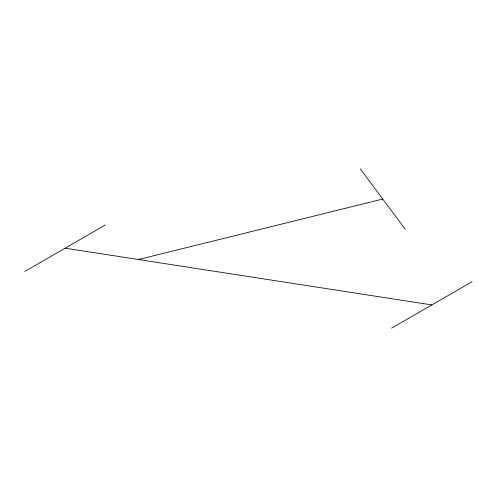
<?xml version="1.0" encoding="UTF-8"?>
<svg xmlns="http://www.w3.org/2000/svg" width="497" height="497" viewBox="0 0 497 497"><rect width="100%" height="100%" fill="white"/><g stroke="black" fill="none" stroke-linecap="round" stroke-linejoin="round"><path stroke-width="0.75" d="M24.85 271.437L105.395 224.93M391.605 328.169L472.15 281.669M138.47 259.533L382.74 199.048M65.119 248.183L431.881 304.922M360.294 168.831L405.192 229.266"/></g></svg>
